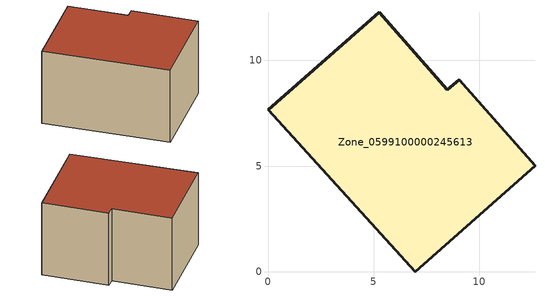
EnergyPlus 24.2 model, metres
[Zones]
Zone_0599100000245613
 floor ground (C_G): 6.97,0 0,7.65 5.26,12.27 8.49,8.61 9.05,9.08 12.64,5.01 z0
 wall outside (C_F): 12.64,5.01 9.05,9.08 8.49,8.61 5.26,12.27 0,7.65 6.97,0 12.64,5.01 z0:6.54
 roof outside (C_R): 0,7.65 6.97,0 12.64,5.01 9.05,9.08 8.49,8.61 5.26,12.27 z6.54
[BUILDING]
Pand.0599100000245613: North Axis=0; Terrain=City; Loads Convergence Tolerance Value=0.04; Temperature Convergence Tolerance Value=0.4; Solar Distribution=FullExterior; Maximum Number of Warmup Days=25; Minimum Number of Warmup Days=1
[Site:Location]
Rotterdam.The.Hague.AP_ZH_NLD Design_Conditions: Latitude=51.96; Longitude=4.45; Time Zone=1; Elevation=-4.5
[SITE:GROUNDTEMPERATURE:BUILDINGSURFACE]
18, 18, 18, 18, 18, 18, 18, 18, 18, 18, 18, 18
[MATERIAL] Thermal Absorptance=0.9; Solar Absorptance=0.7; Visible Absorptance=0.7
Name | Roughness | Thickness | Conductivity | Density | Specific Heat
G.TC.1946 | MediumSmooth | 0.15 | 1 | 540 | 1210
F.TC.1946 | Rough | 0.3 | 0.857143 | 1920 | 840
R.TC.1946 | MediumRough | 0.2 | 0.909091 | 1500 | 1000
[CONSTRUCTION]
C_G: G.TC.1946
C_F: F.TC.1946
C_R: R.TC.1946
[ZONE]
Zone_0599100000245613: Type=1; Multiplier=1; Ceiling Height=Autocalculate; Volume=Autocalculate; Floor Area=autocalculate; Part of Total Floor Area=Yes
[ZONEINFILTRATION:DESIGNFLOWRATE]
Infil_Zone_0599100000245613: Zone or ZoneList or Space or SpaceList=Zone_0599100000245613; Schedule=AlwaysOn; Design Flow Rate Calculation Method=Flow/Area; Flow Rate per Floor Area=0.003; Constant Term Coefficient=1; Temperature Term Coefficient=0; Velocity Term Coefficient=0; Velocity Squared Term Coefficient=0
[HVACTEMPLATE:ZONE:IDEALLOADSAIRSYSTEM]
Zone_0599100000245613: Maximum Heating Supply Air Temperature=50; Minimum Cooling Supply Air Temperature=13; Maximum Heating Supply Air Humidity Ratio=0.0156; Minimum Cooling Supply Air Humidity Ratio=0.0077; Heating Limit=NoLimit; Cooling Limit=NoLimit; Dehumidification Control Type=ConstantSensibleHeatRatio; Cooling Sensible Heat Ratio=0.7; Dehumidification Setpoint=60; Humidification Control Type=None; Humidification Setpoint=30; Outdoor Air Method=None; Outdoor Air Flow Rate per Person=0.00944; Outdoor Air Flow Rate per Zone Floor Area=0; Outdoor Air Flow Rate per Zone=0; Demand Controlled Ventilation Type=None; Outdoor Air Economizer Type=NoEconomizer; Heat Recovery Type=None; Sensible Heat Recovery Effectiveness=0.7; Latent Heat Recovery Effectiveness=0.65
[ZONECONTROL:THERMOSTAT]
ThermostatControl_Zone_0599100000245613: Zone or ZoneList=Zone_0599100000245613; Control Type Schedule=DualSetpointControlType; Control 1=Thermostat_Zone_0599100000245613; Temperature Difference Between Cutout And Setpoint=0
[THERMOSTATSETPOINT:DUALSETPOINT]
Thermostat_Zone_0599100000245613: Heating Setpoint Temperature Schedule=HeatingSetpoint_Zone_0599100000245613; Cooling Setpoint Temperature Schedule=CoolingSetpoint_Zone_0599100000245613
[SCHEDULE:COMPACT]
HeatingSetpoint_Zone_0599100000245613: Through: 12/31, For: AllDays, Until: 24:00, 21
CoolingSetpoint_Zone_0599100000245613: Through: 12/31, For: AllDays, Until: 24:00, 24
DualSetpointControlType: Through: 12/31, For: AllDays, Until: 24:00, 4
AlwaysOn: Through: 12/31, For: AllDays, Until: 24:00, 1
